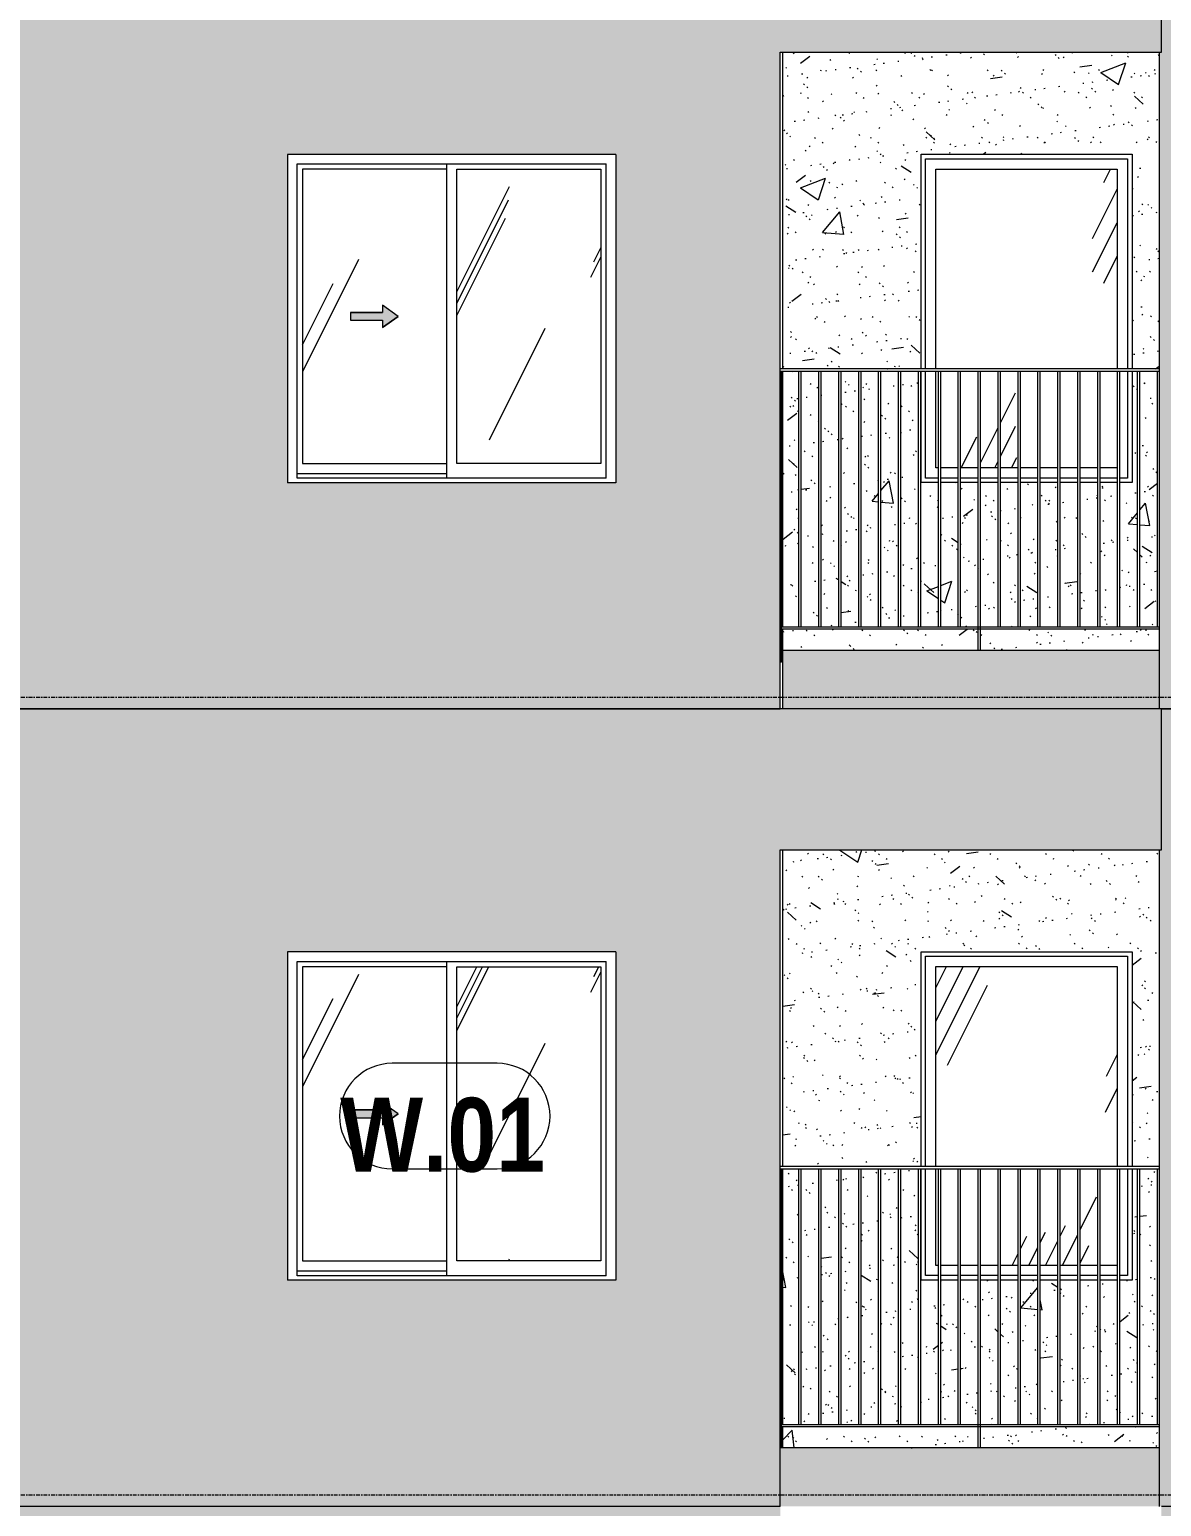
# Model space of a CAD drawing. Header units: millimetres. Extents: x 9199 to 175431, y -4466 to 35300.
# Drawn here: x 64935 to 69762, y 8950 to 15247 of the extents above; entities that cross this region are included whole.
import ezdxf

# ---------------------------------------------------------------- set-up
doc = ezdxf.new("R2010")
doc.units = ezdxf.units.MM
doc.linetypes.add('1 NÉT CALL OUT', pattern=[6, 3, -3])
doc.linetypes.add('Centre', pattern=[31.75, 6.35, -4.7625, 15.875, -4.7625])
for name, color, linetype, lineweight in [('0-1', 7, 'Continuous', 5), ('A-DETL-GENF', 92, 'Continuous', 9), ('A-DETL-GENF-1', 92, '1 NÉT CALL OUT', 9), ('A-FLOR-HRAL-1', 253, 'Continuous', 9), ('A-FLOR-LEVL-2', 51, 'Centre', 9), ('A-GLAZ', 151, 'Continuous', 9), ('A-GLAZ-1', 253, 'Continuous', 9), ('A-GLAZ-2', 7, 'Continuous', 9), ('A-GLAZ-3', 7, '1 NÉT CALL OUT', 9), ('A-GLAZ-IDEN', 152, 'Continuous', 9), ('A-WALL', 113, 'Continuous', 9), ('A-WALL-PATT', 111, 'Continuous', 9), ('A-WALL-PATT-1', 9, 'Continuous', 9), ('A-WALL-PATT-2', 111, 'Continuous', 5), ('I-WALL', 2, 'Continuous', 9), ('I-WALL-1', 7, 'Continuous', 9)]:
    doc.layers.add(name, color=color, linetype=linetype, lineweight=lineweight)
doc.styles.add('Arial_B_1', font='arialbd.ttf', dxfattribs={"width": 0.85, "height": 315})
pattern_1 = [(50, (51388.9, 1200), (1093.104, -95.634), [114.3, -1257.3]), (355, (51388.9, 1200), (-211.46, 1146.34), [91.44, -1005.84]), (100.451, (51480, 1192), (881.656, 1050.7), [97.14, -1068.54]), (46.184, (51389, 1504.8), (1626.475, -252.26), [171.45, -1885.95]), (96.636, (51524.5, 1483.8), (1424.42, 1484.57), [145.71, -1602.81]), (351.184, (51389, 1504.8), (1424.43, 1484.55), [137.16, -1508.76]), (21, (51541.3, 1428.6), (909.686, -613.59), [114.3, -1257.3]), (326, (51541.3, 1428.6), (370.81, 1105.13), [91.44, -1005.84]), (71.451, (51617.1, 1377.5), (1280.503, 491.53), [97.14, -1068.54]), (37.5, (51388.93, 1200), (18.5313, 507.33), [50.292, -943.356, 50.292, -970.788, -1009.65]), (37.5, (51388.93, 1200), (18.5313, 507.33), [-2014.728, 50.292, -959.358]), (7.5, (51388.93, 1200), (400.918, 601.084), [50.292, -531.876, 50.292, -920.496, -384.81]), (7.5, (51388.93, 1200), (400.918, 601.084), [-1552.956, 50.292, -334.518]), (327.5, (51049.1, 1200), (813.545, -34.374), [50.292, -330.708, 50.292, -1138.428, -1577.34]), (327.5, (51049.1, 1200), (813.545, -34.374), [-1569.72, 50.292, -1527.048]), (317.5, (50896.7, 1200), (888.775, 152.56), [50.292, -445.008, 50.292, -739.14, -1120.14]), (317.5, (50896.7, 1200), (888.775, 152.56), [-1284.73, 50.29, -1069.85])]
pattern_2 = [(37.5, (51388.93, 1200), (-4.79953, 146.8239), [5.029, -110.795, 5.029, -124.511, -123.825]), (37.5, (51388.93, 1200), (-4.79953, 146.8239), [-245.364, 5.029, -118.796]), (7.5, (51388.93, 1200), (134.8574, 215.0472), [5.029, -57.455, 5.029, -99.365, -40.005]), (7.5, (51388.93, 1200), (134.8574, 215.0472), [-166.878, 5.029, -34.976]), (327.5, (51295.21, 1200), (237.29776, 0.4316), [5.029, -33.071, 5.029, -132.131, -179.07]), (327.5, (51295.21, 1200), (237.29776, 0.4316), [-175.26, 5.029, -174.041]), (317.5, (51295.2, 1200), (229.067, 66.8792), [5.029, -14.021, 5.029, -84.887, -102.87]), (317.5, (51295.2, 1200), (229.067, 66.8792), [-108.966, 5.029, -97.841])]
pattern_3 = [(63.435, (51579.4, 1295.2), (-766.75, 2300.24), [952.5, -571.5, 952.5, -571.5, -1211.71]), (63.435, (51579.4, 1295.2), (-766.75, 2300.24), [-3048, 381, -830.7]), (63.435, (51531.8, 1342.9), (-766.75, 2300.24), [762, -952.5, 571.5, -571.5, -1402.21]), (63.435, (51531.8, 1342.9), (-766.75, 2300.24), [-2857.5, 666.75, -735.46]), (63.435, (51531.8, 1485.8), (-766.75, 2300.24), [571.5, -1143, 381, -571.5, -1592.71]), (63.435, (51531.8, 1485.8), (-766.75, 2300.24), [-2667, 857.25, -735.46]), (63.435, (51674.7, 1342.9), (-766.75, 2300.24), [571.5, -1143, 476.25, -2068.96]), (63.435, (51817.6, 1485.8), (-766.75, 2300.24), [285.75, -1428.75, 190.5, -2354.71]), (63.435, (51579.4, 1723.9), (-766.75, 2300.24), [190.5, -1428.75, 190.5, -762, -1687.96]), (63.435, (51579.4, 1723.9), (-766.75, 2300.24), [-2571.75, 476.25, -1211.7]), (63.435, (52436.7, 1581), (-766.75, 2300.24), [952.5, -1428.75, 1143, -754.51]), (63.435, (52436.7, 1438.1), (-766.75, 2300.24), [1333.5, -952.5, 1428.75, -564.01]), (63.435, (52532, 1485.8), (-766.75, 2300.24), [1524, -762, 1143, -830.71]), (63.435, (52674.8, 1628.6), (-766.75, 2300.24), [952.5, -1333.5, 762, -1211.71]), (63.435, (52532, 1914.4), (-766.75, 2300.24), [476.25, -1905, 571.5, -1306.96]), (63.435, (52817.7, 1771.5), (-766.75, 2300.24), [381, -1905, 381, -1592.71])]
pattern_4 = [(63.435, (53179.2, 1304.34), (-0.001, 1524), [532.46, -2875.3]), (63.435, (51655.2, 1304.34), (-0.001, 1524), [532.46, -2875.3]), (63.435, (53908.74, 1598.8), (-0.001, 1524), [532.46, -2875.3]), (63.435, (52384.74, 1598.8), (-0.001, 1524), [532.46, -2875.3]), (63.435, (53798.3, 1494.84), (-0.001, 1524), [532.46, -2875.3]), (63.435, (52274.3, 1494.84), (-0.001, 1524), [532.46, -2875.3]), (63.435, (53685.8, 2090.1), (-0.001, 1524), [258.8, -3148.97]), (63.435, (52161.8, 2090.1), (-0.001, 1524), [258.8, -3148.97]), (63.435, (53612.15, 1997.95), (-0.001, 1524), [532.46, -2875.3]), (63.435, (52088.15, 1997.95), (-0.001, 1524), [532.46, -2875.3]), (63.435, (53625.14, 2064.1), (-0.001, 1524), [532.46, -2875.3]), (63.435, (52101.14, 2064.1), (-0.001, 1524), [532.46, -2875.3]), (63.435, (53010.3, 1773.94), (-0.001, 1524), [532.46, -2875.3]), (63.435, (51486.3, 1773.94), (-0.001, 1524), [532.46, -2875.3]), (63.435, (53023.3, 1851.9), (-0.001, 1524), [532.46, -2875.3]), (63.435, (51499.3, 1851.9), (-0.001, 1524), [532.46, -2875.3]), (63.435, (53026.8, 1908.1), (-0.001, 1524), [532.46, -2875.3]), (63.435, (51502.8, 1908.1), (-0.001, 1524), [532.46, -2875.3])]

# ---------------------------------------------------------------- blocks, each defined once
blk = doc.blocks.new('M_Fixed - 900 x 1400-V34-TKCS_MẶT ĐỨNG HƯỚNG ĐÔNG')
at = {"layer": 'A-GLAZ'}
h = blk.add_hatch(dxfattribs=at)
h.set_pattern_fill('FP_9', color=256, style=0, pattern_type=2)
h.set_pattern_definition(pattern_3)
h.paths.add_polyline_path([(68811, 13378), (68811, 13790), (68799.9, 13790), (68799.9, 13378)])
h.paths.add_polyline_path([(68821, 13378), (68896, 13378), (68896, 13790), (68821, 13790), (68821, 13399.1)])
h.paths.add_polyline_path([(68906, 13378), (68980.9, 13378), (68980.9, 13790), (68906, 13790), (68906, 13484)])
h.paths.add_polyline_path([(68990.9, 13378), (69065.8, 13378), (69065.8, 13790), (68990.9, 13790), (68990.9, 13557.3)])
h.paths.add_polyline_path([(69118.7, 13378), (69150.8, 13378), (69150.8, 13790), (69075.8, 13790), (69075.8, 13378)])
h.paths.add_polyline_path([(69160.8, 13378), (69235.7, 13378), (69235.7, 13790), (69160.8, 13790), (69160.8, 13557.3)])
h.paths.add_polyline_path([(69245.7, 13378), (69320.7, 13378), (69320.7, 13790), (69245.7, 13790), (69245.7, 13557.3)])
h.paths.add_polyline_path([(69330.7, 13378), (69405.6, 13378), (69405.6, 13790), (69330.7, 13790), (69330.7, 13557.3)])
h.paths.add_polyline_path([(69415.6, 13378), (69490.5, 13378), (69490.5, 13790), (69415.6, 13790), (69415.6, 13536.4)])
h.paths.add_polyline_path([(69500.5, 13378), (69573.9, 13378), (69573.9, 13790), (69500.5, 13790), (69500.5, 13451.4)])
h.paths.add_polyline_path([(69118.7, 13800), (69573.9, 13800), (69573.9, 14652), (68799.9, 14652), (68799.9, 13800)])
at = {"layer": 'A-GLAZ-2'}
for p, q in [((68755.9, 14696), (69617.9, 14696)), ((68755.9, 13800), (68755.9, 14696)), ((69617.9, 14696), (69617.9, 13800)), ((68799.9, 14652), (69573.9, 14652)), ((68799.9, 13800), (68799.9, 14652)), ((69573.9, 14652), (69573.9, 13800)), ((68755.9, 13334), (68755.9, 13790)), ((68799.9, 13378), (68799.9, 13790)), ((69573.9, 13790), (69573.9, 13378)), ((69617.9, 13790), (69617.9, 13334)), ((68811, 13378), (68799.9, 13378)), ((68896, 13378), (68821, 13378)), ((68980.9, 13378), (68906, 13378)), ((69065.8, 13378), (68990.9, 13378)), ((69150.8, 13378), (69075.8, 13378)), ((69235.7, 13378), (69160.8, 13378)), ((69320.7, 13378), (69245.7, 13378)), ((69405.6, 13378), (69330.7, 13378)), ((69490.5, 13378), (69415.6, 13378)), ((69573.9, 13378), (69500.5, 13378)), ((68811, 13334), (68755.9, 13334)), ((68896, 13334), (68821, 13334)), ((68980.9, 13334), (68906, 13334)), ((69065.8, 13334), (68990.9, 13334)), ((69150.8, 13334), (69075.8, 13334)), ((69235.7, 13334), (69160.8, 13334)), ((69320.7, 13334), (69245.7, 13334)), ((69405.6, 13334), (69330.7, 13334)), ((69490.5, 13334), (69415.6, 13334)), ((69575.5, 13334), (69500.5, 13334)), ((69617.9, 13334), (69585.5, 13334))]:
    blk.add_line(p, q, dxfattribs=at)
blk = doc.blocks.new('Railing - 10mm-901206-TKCS_MẶT ĐỨNG HƯỚNG ĐÔNG')
at = {"layer": 'A-FLOR-HRAL-1'}
for p, q in [((51816.4, 5900), (51816.4, 6990)), ((51826.4, 5900), (51826.4, 6990))]:
    blk.add_line(p, q, dxfattribs=at)
blk = doc.blocks.new('Railing - 50 x 10mm-901224-TKCS_MẶT ĐỨNG HƯỚNG ĐÔNG')
at = {"layer": 'A-FLOR-HRAL-1'}
for p, q in [((52580.9, 6990), (52590.9, 6990)), ((52580.9, 5800), (52580.9, 6990)), ((52590.9, 5800), (52590.9, 6990))]:
    blk.add_line(p, q, dxfattribs=at)
blk = doc.blocks.new('Railing - 10mm-V14-TKCS_MẶT ĐỨNG HƯỚNG ĐÔNG')
at = {"layer": 'A-FLOR-HRAL-1'}
blk.add_line((45145.352937, 5900), (45145.352937, 6990), dxfattribs=at)
blk = doc.blocks.new('Railing - 50 x 10mm-901205-TKCS_MẶT ĐỨNG HƯỚNG ĐÔNG')
at = {"layer": 'A-FLOR-HRAL-1'}
for p, q in [((68136.9, 6990), (68141.5, 6990)), ((68141.5, 5750), (68141.5, 6990)), ((68141.5, 5750), (68136.9, 5750))]:
    blk.add_line(p, q, dxfattribs=at)
blk = doc.blocks.new('Railing - Railing-1015696-TKCS_MẶT ĐỨNG HƯỚNG ĐÔNG')
at = {"layer": 'A-FLOR-HRAL-1'}
for p, q in [((68136.9, 12700), (69751.9, 12700)), ((69751.9, 12690), (68136.9, 12690))]:
    blk.add_line(p, q, dxfattribs=at)
for name, p in [('Railing - 50 x 10mm-901205-TKCS_MẶT ĐỨNG HƯỚNG ĐÔNG', (0, 6800)), ('Railing - 10mm-901206-TKCS_MẶT ĐỨNG HƯỚNG ĐÔNG', (16400, 6800)), ('Railing - 10mm-901206-TKCS_MẶT ĐỨNG HƯỚNG ĐÔNG', (16484.9, 6800)), ('Railing - 10mm-901206-TKCS_MẶT ĐỨNG HƯỚNG ĐÔNG', (16569.9, 6800)), ('Railing - 10mm-901206-TKCS_MẶT ĐỨNG HƯỚNG ĐÔNG', (16654.8, 6800)), ('Railing - 10mm-901206-TKCS_MẶT ĐỨNG HƯỚNG ĐÔNG', (16739.8, 6800)), ('Railing - 10mm-901206-TKCS_MẶT ĐỨNG HƯỚNG ĐÔNG', (16824.7, 6800)), ('Railing - 10mm-901206-TKCS_MẶT ĐỨNG HƯỚNG ĐÔNG', (16909.6, 6800)), ('Railing - 10mm-901206-TKCS_MẶT ĐỨNG HƯỚNG ĐÔNG', (16994.6, 6800)), ('Railing - 10mm-901206-TKCS_MẶT ĐỨNG HƯỚNG ĐÔNG', (17079.5, 6800)), ('Railing - 50 x 10mm-901224-TKCS_MẶT ĐỨNG HƯỚNG ĐÔNG', (16400, 6800)), ('Railing - 10mm-901206-TKCS_MẶT ĐỨNG HƯỚNG ĐÔNG', (17249.4, 6800)), ('Railing - 10mm-901206-TKCS_MẶT ĐỨNG HƯỚNG ĐÔNG', (17334.3, 6800)), ('Railing - 10mm-901206-TKCS_MẶT ĐỨNG HƯỚNG ĐÔNG', (17419.3, 6800)), ('Railing - 10mm-901206-TKCS_MẶT ĐỨNG HƯỚNG ĐÔNG', (17504.2, 6800)), ('Railing - 10mm-901206-TKCS_MẶT ĐỨNG HƯỚNG ĐÔNG', (17589.2, 6800)), ('Railing - 10mm-901206-TKCS_MẶT ĐỨNG HƯỚNG ĐÔNG', (17674.1, 6800)), ('Railing - 10mm-901206-TKCS_MẶT ĐỨNG HƯỚNG ĐÔNG', (17759, 6800)), ('Railing - 10mm-901206-TKCS_MẶT ĐỨNG HƯỚNG ĐÔNG', (17844, 6800)), ('Railing - 10mm-V14-TKCS_MẶT ĐỨNG HƯỚNG ĐÔNG', (24600, 6800))]:
    blk.add_blockref(name, p)
blk = doc.blocks.new('Top Rail Type - Top Rail_Internal_-1015697-TKCS_MẶT ĐỨNG HƯỚNG ĐÔNG')
at = {"layer": 'A-FLOR-HRAL-1'}
for p, q in [((69751.9, 13800), (68136.9, 13800)), ((68136.9, 13790), (69751.9, 13790))]:
    blk.add_line(p, q, dxfattribs=at)
blk = doc.blocks.new('NCV_TKTC_TANG 3 - 4_rvt-1-TKCS_MẶT ĐỨNG HƯỚNG ĐÔNG')
at = {"layer": 'A-WALL-PATT-1'}
h = blk.add_hatch(dxfattribs=at)
h.set_pattern_fill('FP_2', color=256, style=0, pattern_type=2)
h.set_pattern_definition(pattern_1)
h.paths.add_polyline_path([(68146.9, 12600), (68980.9, 12600), (68980.9, 12690), (68146.9, 12690)])
h.paths.add_polyline_path([(69740.3, 12600), (69751.9, 12600), (69751.9, 12690), (68990.9, 12690), (68990.9, 12600), (69732, 12600)])
h.paths.add_polyline_path([(68990.9, 12700), (69065.8, 12700), (69065.8, 13315), (68990.9, 13315), (68990.9, 13098.6)])
h.paths.add_polyline_path([(69075.8, 12700), (69150.8, 12700), (69150.8, 13315), (69075.8, 13315), (69075.8, 13026.2)])
h.paths.add_polyline_path([(68471.3, 12700), (68471.3, 13790), (68396.3, 13790), (68396.3, 12700)])
h.paths.add_polyline_path([(68980.9, 12700), (68980.9, 13315), (68906, 13315), (68906, 12700)])
h.paths.add_polyline_path([(68212.1, 12700), (68216.4, 12700), (68216.4, 13790), (68146.9, 13790), (68146.9, 12700)])
h.paths.add_polyline_path([(68896, 12700), (68896, 13315), (68821, 13315), (68821, 12700)])
h.paths.add_polyline_path([(68226.4, 12700), (68301.4, 12700), (68301.4, 13790), (68226.4, 13790), (68226.4, 12755.2)])
h.paths.add_polyline_path([(68386.3, 12700), (68386.3, 13790), (68311.4, 13790), (68311.4, 12700), (68317.5, 12700)])
h.paths.add_polyline_path([(68811, 12700), (68811, 13315), (68736.9, 13315), (68736.1, 12700)])
h.paths.add_polyline_path([(69160.8, 12700), (69235.7, 12700), (69235.7, 13315), (69160.8, 13315), (69160.8, 12953.8)])
h.paths.add_polyline_path([(69245.7, 12700), (69320.7, 12700), (69320.7, 13315), (69245.7, 13315), (69245.7, 12881.4)])
h.paths.add_polyline_path([(69330.7, 12700), (69405.6, 12700), (69405.6, 13315), (69330.7, 13315), (69330.7, 12809)])
h.paths.add_polyline_path([(69415.6, 12700), (69490.5, 12700), (69490.5, 13315), (69415.6, 13315), (69415.6, 12736.6)])
h.paths.add_polyline_path([(68726.1, 12700), (68726.1, 13790), (68651.1, 13790), (68651.1, 12700)])
h.paths.add_polyline_path([(69718.7, 12700), (69745.4, 12700), (69745.4, 13790), (69670.4, 13790), (69670.4, 12700)])
h.paths.add_polyline_path([(69500.5, 12700), (69575.5, 12700), (69575.5, 13315), (69500.5, 13315)])
h.paths.add_polyline_path([(69585.5, 12700), (69660.4, 12700), (69660.4, 13790), (69636.9, 13790), (69636.9, 13315), (69585.5, 13315)])
h.paths.add_polyline_path([(68641.1, 12700), (68641.1, 13790), (68566.2, 13790), (68566.2, 12700)])
h.paths.add_polyline_path([(68556.2, 12700), (68556.2, 13790), (68481.3, 13790), (68481.3, 12700)])
h.paths.add_polyline_path([(68498.6, 13800), (68736.9, 13800), (68736.9, 14715), (69636.9, 14715), (69636.9, 13800), (69751.9, 13800), (69751.9, 15150), (68146.9, 15150), (68146.9, 13800)])
h = blk.add_hatch(dxfattribs=at)
h.set_pattern_fill('FP_3', color=256, style=0, pattern_type=2)
h.set_pattern_definition(pattern_2)
h.paths.add_polyline_path([(68146.9, 12600), (68980.9, 12600), (68980.9, 12690), (68146.9, 12690)])
h.paths.add_polyline_path([(69740.3, 12600), (69751.9, 12600), (69751.9, 12690), (68990.9, 12690), (68990.9, 12600), (69732, 12600)])
h.paths.add_polyline_path([(68990.9, 12700), (69065.8, 12700), (69065.8, 13315), (68990.9, 13315), (68990.9, 13098.6)])
h.paths.add_polyline_path([(69075.8, 12700), (69150.8, 12700), (69150.8, 13315), (69075.8, 13315), (69075.8, 13026.2)])
h.paths.add_polyline_path([(68471.3, 12700), (68471.3, 13790), (68396.3, 13790), (68396.3, 12700)])
h.paths.add_polyline_path([(68980.9, 12700), (68980.9, 13315), (68906, 13315), (68906, 12700)])
h.paths.add_polyline_path([(68212.1, 12700), (68216.4, 12700), (68216.4, 13790), (68146.9, 13790), (68146.9, 12700)])
h.paths.add_polyline_path([(68896, 12700), (68896, 13315), (68821, 13315), (68821, 12700)])
h.paths.add_polyline_path([(68226.4, 12700), (68301.4, 12700), (68301.4, 13790), (68226.4, 13790), (68226.4, 12755.2)])
h.paths.add_polyline_path([(68386.3, 12700), (68386.3, 13790), (68311.4, 13790), (68311.4, 12700), (68317.5, 12700)])
h.paths.add_polyline_path([(68811, 12700), (68811, 13315), (68736.9, 13315), (68736.1, 12700)])
h.paths.add_polyline_path([(69160.8, 12700), (69235.7, 12700), (69235.7, 13315), (69160.8, 13315), (69160.8, 12953.8)])
h.paths.add_polyline_path([(69245.7, 12700), (69320.7, 12700), (69320.7, 13315), (69245.7, 13315), (69245.7, 12881.4)])
h.paths.add_polyline_path([(69330.7, 12700), (69405.6, 12700), (69405.6, 13315), (69330.7, 13315), (69330.7, 12809)])
h.paths.add_polyline_path([(69415.6, 12700), (69490.5, 12700), (69490.5, 13315), (69415.6, 13315), (69415.6, 12736.6)])
h.paths.add_polyline_path([(68726.1, 12700), (68726.1, 13790), (68651.1, 13790), (68651.1, 12700)])
h.paths.add_polyline_path([(69718.7, 12700), (69745.4, 12700), (69745.4, 13790), (69670.4, 13790), (69670.4, 12700)])
h.paths.add_polyline_path([(69500.5, 12700), (69575.5, 12700), (69575.5, 13315), (69500.5, 13315)])
h.paths.add_polyline_path([(69585.5, 12700), (69660.4, 12700), (69660.4, 13790), (69636.9, 13790), (69636.9, 13315), (69585.5, 13315)])
h.paths.add_polyline_path([(68641.1, 12700), (68641.1, 13790), (68566.2, 13790), (68566.2, 12700)])
h.paths.add_polyline_path([(68556.2, 12700), (68556.2, 13790), (68481.3, 13790), (68481.3, 12700)])
h.paths.add_polyline_path([(68498.6, 13800), (68736.9, 13800), (68736.9, 14715), (69636.9, 14715), (69636.9, 13800), (69751.9, 13800), (69751.9, 15150), (68146.9, 15150), (68146.9, 13800)])
at = {"layer": 'I-WALL-1'}
for p, q in [((68146.9, 15150), (68146.9, 13800)), ((68736.9, 13800), (68736.9, 14715)), ((68736.9, 14715), (69636.9, 14715)), ((69636.9, 14715), (69636.9, 13800)), ((68146.9, 13790), (68146.9, 12700)), ((68736.9, 13315), (68736.9, 13790)), ((69636.9, 13790), (69636.9, 13315)), ((68811, 13315), (68736.9, 13315)), ((68896, 13315), (68821, 13315)), ((68980.9, 13315), (68906, 13315)), ((69065.8, 13315), (68990.9, 13315)), ((69150.8, 13315), (69075.8, 13315)), ((69235.7, 13315), (69160.8, 13315)), ((69320.7, 13315), (69245.7, 13315)), ((69405.6, 13315), (69330.7, 13315)), ((69490.5, 13315), (69415.6, 13315)), ((69575.5, 13315), (69500.5, 13315)), ((69636.9, 13315), (69585.5, 13315)), ((68146.9, 12690), (68146.9, 12600))]:
    blk.add_line(p, q, dxfattribs=at)
at = {"layer": 'A-FLOR-HRAL-1'}
for name in ['Top Rail Type - Top Rail_Internal_-1015697-TKCS_MẶT ĐỨNG HƯỚNG ĐÔNG', 'Railing - Railing-1015696-TKCS_MẶT ĐỨNG HƯỚNG ĐÔNG']:
    blk.add_blockref(name, (0, 0), dxfattribs=at)
at = {"layer": 'A-GLAZ-1'}
blk.add_blockref('M_Fixed - 900 x 1400-V34-TKCS_MẶT ĐỨNG HƯỚNG ĐÔNG', (0, 0), dxfattribs=at)
blk = doc.blocks.new('M_Fixed - 900 x 1400-V96-TKCS_MẶT ĐỨNG HƯỚNG ĐÔNG')
at = {"layer": 'A-GLAZ'}
h = blk.add_hatch(dxfattribs=at)
h.set_pattern_fill('FP_9', color=256, style=0, pattern_type=2)
h.set_pattern_definition(pattern_3)
h.paths.add_polyline_path([(68811, 9978), (68811, 10390), (68799.9, 10390), (68799.9, 9978)])
h.paths.add_polyline_path([(68821, 9978), (68896, 9978), (68896, 10390), (68821, 10390), (68821, 9999.1)])
h.paths.add_polyline_path([(68906, 9978), (68980.9, 9978), (68980.9, 10390), (68906, 10390), (68906, 10084)])
h.paths.add_polyline_path([(68990.9, 9978), (69065.8, 9978), (69065.8, 10390), (68990.9, 10390), (68990.9, 10168.9)])
h.paths.add_polyline_path([(69415.6, 9978), (69490.5, 9978), (69490.5, 10390), (69415.6, 10390), (69415.6, 10136.4)])
h.paths.add_polyline_path([(69500.5, 9978), (69573.9, 9978), (69573.9, 10390), (69500.5, 10390), (69500.5, 10051.4)])
h.paths.add_polyline_path([(69075.8, 9978), (69150.8, 9978), (69150.8, 10390), (69075.8, 10390), (69075.8, 10253.9)])
h.paths.add_polyline_path([(69405.6, 9978), (69405.6, 10390), (69330.7, 10390), (69330.7, 9978)])
h.paths.add_polyline_path([(69320.7, 9978), (69320.7, 10390), (69245.7, 10390), (69245.7, 9978)])
h.paths.add_polyline_path([(69235.7, 9978), (69235.7, 10390), (69160.8, 10390), (69160.8, 9978)])
h.paths.add_polyline_path([(69573.9, 10400), (69573.9, 11252), (68799.9, 11252), (68799.9, 10400), (69118.7, 10400)])
at = {"layer": 'A-GLAZ-2'}
for p, q in [((68755.9, 11296), (69617.9, 11296)), ((68755.9, 10400), (68755.9, 11296)), ((69617.9, 11296), (69617.9, 10400)), ((68799.9, 11252), (69573.9, 11252)), ((68799.9, 10400), (68799.9, 11252)), ((69573.9, 11252), (69573.9, 10400)), ((68755.9, 9934), (68755.9, 10390)), ((68799.9, 9978), (68799.9, 10390)), ((69573.9, 10390), (69573.9, 9978)), ((69617.9, 10390), (69617.9, 9934)), ((68811, 9978), (68799.9, 9978)), ((68896, 9978), (68821, 9978)), ((68980.9, 9978), (68906, 9978)), ((69065.8, 9978), (68990.9, 9978)), ((69150.8, 9978), (69075.8, 9978)), ((69235.7, 9978), (69160.8, 9978)), ((69320.7, 9978), (69245.7, 9978)), ((69405.6, 9978), (69330.7, 9978)), ((69490.5, 9978), (69415.6, 9978)), ((69573.9, 9978), (69500.5, 9978)), ((68811, 9934), (68755.9, 9934)), ((68896, 9934), (68821, 9934)), ((68980.9, 9934), (68906, 9934)), ((69065.8, 9934), (68990.9, 9934)), ((69150.8, 9934), (69075.8, 9934)), ((69235.7, 9934), (69160.8, 9934)), ((69320.7, 9934), (69245.7, 9934)), ((69405.6, 9934), (69330.7, 9934)), ((69490.5, 9934), (69415.6, 9934)), ((69575.5, 9934), (69500.5, 9934)), ((69617.9, 9934), (69585.5, 9934))]:
    blk.add_line(p, q, dxfattribs=at)
blk = doc.blocks.new('Railing - 50 x 10mm-V97-TKCS_MẶT ĐỨNG HƯỚNG ĐÔNG')
at = {"layer": 'A-FLOR-HRAL-1'}
for p in [(68136.9, 10390), (68141.5, 9200)]:
    blk.add_line(p, (68141.5, 10390), dxfattribs=at)
blk = doc.blocks.new('Railing - Railing-V98-TKCS_MẶT ĐỨNG HƯỚNG ĐÔNG')
at = {"layer": 'A-FLOR-HRAL-1'}
for p, q in [((68136.9, 9300), (69751.9, 9300)), ((69751.9, 9290), (68136.9, 9290))]:
    blk.add_line(p, q, dxfattribs=at)
for name, p in [('Railing - 50 x 10mm-V97-TKCS_MẶT ĐỨNG HƯỚNG ĐÔNG', (0, 0)), ('Railing - 10mm-901206-TKCS_MẶT ĐỨNG HƯỚNG ĐÔNG', (16400, 3400)), ('Railing - 10mm-901206-TKCS_MẶT ĐỨNG HƯỚNG ĐÔNG', (16484.9, 3400)), ('Railing - 10mm-901206-TKCS_MẶT ĐỨNG HƯỚNG ĐÔNG', (16569.9, 3400)), ('Railing - 10mm-901206-TKCS_MẶT ĐỨNG HƯỚNG ĐÔNG', (16654.8, 3400)), ('Railing - 10mm-901206-TKCS_MẶT ĐỨNG HƯỚNG ĐÔNG', (16739.8, 3400)), ('Railing - 10mm-901206-TKCS_MẶT ĐỨNG HƯỚNG ĐÔNG', (16824.7, 3400)), ('Railing - 10mm-901206-TKCS_MẶT ĐỨNG HƯỚNG ĐÔNG', (16909.6, 3400)), ('Railing - 10mm-901206-TKCS_MẶT ĐỨNG HƯỚNG ĐÔNG', (16994.6, 3400)), ('Railing - 10mm-901206-TKCS_MẶT ĐỨNG HƯỚNG ĐÔNG', (17079.5, 3400)), ('Railing - 50 x 10mm-901224-TKCS_MẶT ĐỨNG HƯỚNG ĐÔNG', (16400, 3400)), ('Railing - 10mm-901206-TKCS_MẶT ĐỨNG HƯỚNG ĐÔNG', (17249.4, 3400)), ('Railing - 10mm-901206-TKCS_MẶT ĐỨNG HƯỚNG ĐÔNG', (17334.3, 3400)), ('Railing - 10mm-901206-TKCS_MẶT ĐỨNG HƯỚNG ĐÔNG', (17419.3, 3400)), ('Railing - 10mm-901206-TKCS_MẶT ĐỨNG HƯỚNG ĐÔNG', (17504.2, 3400)), ('Railing - 10mm-901206-TKCS_MẶT ĐỨNG HƯỚNG ĐÔNG', (17589.2, 3400)), ('Railing - 10mm-901206-TKCS_MẶT ĐỨNG HƯỚNG ĐÔNG', (17674.1, 3400)), ('Railing - 10mm-901206-TKCS_MẶT ĐỨNG HƯỚNG ĐÔNG', (17759, 3400)), ('Railing - 10mm-901206-TKCS_MẶT ĐỨNG HƯỚNG ĐÔNG', (17844, 3400)), ('Railing - 10mm-V14-TKCS_MẶT ĐỨNG HƯỚNG ĐÔNG', (24600, 3400))]:
    blk.add_blockref(name, p)
blk = doc.blocks.new('NCV_TKTC_TANG 3 - 4_rvt-2-TKCS_MẶT ĐỨNG HƯỚNG ĐÔNG')
at = {"layer": 'A-WALL-PATT-1'}
h = blk.add_hatch(dxfattribs=at)
h.set_pattern_fill('FP_2', color=256, style=0, pattern_type=2)
h.set_pattern_definition(pattern_1)
h.paths.add_polyline_path([(68146.9, 9200), (68980.9, 9200), (68980.9, 9290), (68146.9, 9290), (68146.9, 9229.3)])
h.paths.add_polyline_path([(68990.9, 9200), (69751.9, 9200), (69751.9, 9290), (68990.9, 9290), (68990.9, 9229.3)])
h.paths.add_polyline_path([(68736.1, 9300), (68811, 9300), (68811, 9915), (68736.9, 9915), (68736.1, 9913.7)])
h.paths.add_polyline_path([(68821, 9300), (68896, 9300), (68896, 9915), (68821, 9915), (68821, 9843.4)])
h.paths.add_polyline_path([(68906, 9300), (68980.9, 9300), (68980.9, 9915), (68906, 9915), (68906, 9771)])
h.paths.add_polyline_path([(68990.9, 9300), (69065.8, 9300), (69065.8, 9915), (68990.9, 9915), (68990.9, 9698.6)])
h.paths.add_polyline_path([(68726.1, 9300), (68726.1, 10390), (68651.1, 10390), (68651.1, 9300)])
h.paths.add_polyline_path([(68641.1, 9300), (68641.1, 10390), (68566.2, 10390), (68566.2, 9300)])
h.paths.add_polyline_path([(68212.1, 9300), (68216.4, 9300), (68216.4, 10390), (68146.9, 10390), (68146.9, 9300)])
h.paths.add_polyline_path([(69458.6, 9300), (69490.5, 9300), (69490.5, 9915), (69415.6, 9915), (69415.6, 9300)])
h.paths.add_polyline_path([(68226.4, 9300), (68301.4, 9300), (68301.4, 10390), (68226.4, 10390), (68226.4, 9355.2)])
h.paths.add_polyline_path([(69500.5, 9300), (69575.5, 9300), (69575.5, 9915), (69500.5, 9915)])
h.paths.add_polyline_path([(68311.4, 9300), (68386.3, 9300), (68386.3, 10390), (68311.4, 10390), (68311.4, 9681.3)])
h.paths.add_polyline_path([(69585.5, 9300), (69660.4, 9300), (69660.4, 10390), (69636.9, 10390), (69636.9, 9915), (69585.5, 9915)])
h.paths.add_polyline_path([(69670.4, 9300), (69745.4, 9300), (69745.4, 10390), (69670.4, 10390), (69670.4, 9663.2)])
h.paths.add_polyline_path([(68556.2, 9300), (68556.2, 10390), (68481.3, 10390), (68481.3, 9300)])
h.paths.add_polyline_path([(68471.3, 9300), (68471.3, 10390), (68396.3, 10390), (68396.3, 9300)])
h.paths.add_polyline_path([(69118.7, 9300), (69150.8, 9300), (69150.8, 9915), (69075.8, 9915), (69075.8, 9300)])
h.paths.add_polyline_path([(69160.8, 9300), (69235.7, 9300), (69235.7, 9915), (69160.8, 9915), (69160.8, 9553.8)])
h.paths.add_polyline_path([(69245.7, 9300), (69320.7, 9300), (69320.7, 9915), (69245.7, 9915), (69245.7, 9481.4)])
h.paths.add_polyline_path([(69330.7, 9300), (69405.6, 9300), (69405.6, 9915), (69330.7, 9915), (69330.7, 9409)])
h.paths.add_polyline_path([(69636.9, 10400), (69751.9, 10400), (69751.9, 11750), (68146.9, 11750), (68146.9, 10400), (68736.9, 10400), (68736.9, 11315), (69636.9, 11315)])
h = blk.add_hatch(dxfattribs=at)
h.set_pattern_fill('FP_3', color=256, style=0, pattern_type=2)
h.set_pattern_definition(pattern_2)
h.paths.add_polyline_path([(68146.9, 9200), (68980.9, 9200), (68980.9, 9290), (68146.9, 9290), (68146.9, 9229.3)])
h.paths.add_polyline_path([(68990.9, 9200), (69751.9, 9200), (69751.9, 9290), (68990.9, 9290), (68990.9, 9229.3)])
h.paths.add_polyline_path([(68736.1, 9300), (68811, 9300), (68811, 9915), (68736.9, 9915), (68736.1, 9913.7)])
h.paths.add_polyline_path([(68821, 9300), (68896, 9300), (68896, 9915), (68821, 9915), (68821, 9843.4)])
h.paths.add_polyline_path([(68906, 9300), (68980.9, 9300), (68980.9, 9915), (68906, 9915), (68906, 9771)])
h.paths.add_polyline_path([(68990.9, 9300), (69065.8, 9300), (69065.8, 9915), (68990.9, 9915), (68990.9, 9698.6)])
h.paths.add_polyline_path([(68726.1, 9300), (68726.1, 10390), (68651.1, 10390), (68651.1, 9300)])
h.paths.add_polyline_path([(68641.1, 9300), (68641.1, 10390), (68566.2, 10390), (68566.2, 9300)])
h.paths.add_polyline_path([(68212.1, 9300), (68216.4, 9300), (68216.4, 10390), (68146.9, 10390), (68146.9, 9300)])
h.paths.add_polyline_path([(69458.6, 9300), (69490.5, 9300), (69490.5, 9915), (69415.6, 9915), (69415.6, 9300)])
h.paths.add_polyline_path([(68226.4, 9300), (68301.4, 9300), (68301.4, 10390), (68226.4, 10390), (68226.4, 9355.2)])
h.paths.add_polyline_path([(69500.5, 9300), (69575.5, 9300), (69575.5, 9915), (69500.5, 9915)])
h.paths.add_polyline_path([(68311.4, 9300), (68386.3, 9300), (68386.3, 10390), (68311.4, 10390), (68311.4, 9681.3)])
h.paths.add_polyline_path([(69585.5, 9300), (69660.4, 9300), (69660.4, 10390), (69636.9, 10390), (69636.9, 9915), (69585.5, 9915)])
h.paths.add_polyline_path([(69670.4, 9300), (69745.4, 9300), (69745.4, 10390), (69670.4, 10390), (69670.4, 9663.2)])
h.paths.add_polyline_path([(68556.2, 9300), (68556.2, 10390), (68481.3, 10390), (68481.3, 9300)])
h.paths.add_polyline_path([(68471.3, 9300), (68471.3, 10390), (68396.3, 10390), (68396.3, 9300)])
h.paths.add_polyline_path([(69118.7, 9300), (69150.8, 9300), (69150.8, 9915), (69075.8, 9915), (69075.8, 9300)])
h.paths.add_polyline_path([(69160.8, 9300), (69235.7, 9300), (69235.7, 9915), (69160.8, 9915), (69160.8, 9553.8)])
h.paths.add_polyline_path([(69245.7, 9300), (69320.7, 9300), (69320.7, 9915), (69245.7, 9915), (69245.7, 9481.4)])
h.paths.add_polyline_path([(69330.7, 9300), (69405.6, 9300), (69405.6, 9915), (69330.7, 9915), (69330.7, 9409)])
h.paths.add_polyline_path([(69636.9, 10400), (69751.9, 10400), (69751.9, 11750), (68146.9, 11750), (68146.9, 10400), (68736.9, 10400), (68736.9, 11315), (69636.9, 11315)])
at = {"layer": 'I-WALL-1'}
for p, q in [((68146.9, 11750), (68146.9, 10400)), ((68736.9, 10400), (68736.9, 11315)), ((68736.9, 11315), (69636.9, 11315)), ((69636.9, 11315), (69636.9, 10400)), ((68146.9, 10390), (68146.9, 9300)), ((68736.9, 9915), (68736.9, 10390)), ((69636.9, 10390), (69636.9, 9915)), ((68811, 9915), (68736.9, 9915)), ((68896, 9915), (68821, 9915)), ((68980.9, 9915), (68906, 9915)), ((69065.8, 9915), (68990.9, 9915)), ((69150.8, 9915), (69075.8, 9915)), ((69235.7, 9915), (69160.8, 9915)), ((69320.7, 9915), (69245.7, 9915)), ((69405.6, 9915), (69330.7, 9915)), ((69490.5, 9915), (69415.6, 9915)), ((69575.5, 9915), (69500.5, 9915)), ((69636.9, 9915), (69585.5, 9915)), ((68146.9, 9290), (68146.9, 9200))]:
    blk.add_line(p, q, dxfattribs=at)
at = {"layer": 'A-FLOR-HRAL-1'}
for name, p in [('Top Rail Type - Top Rail_Internal_-1015697-TKCS_MẶT ĐỨNG HƯỚNG ĐÔNG', (0, -3400)), ('Railing - Railing-V98-TKCS_MẶT ĐỨNG HƯỚNG ĐÔNG', (0, 0))]:
    blk.add_blockref(name, p, dxfattribs=at)
at = {"layer": 'A-GLAZ-1'}
blk.add_blockref('M_Fixed - 900 x 1400-V96-TKCS_MẶT ĐỨNG HƯỚNG ĐÔNG', (0, 0), dxfattribs=at)
blk = doc.blocks.new('1_FAMILY RVT - W01-WxH 1400x1400xmm-V12-TKCS_MẶT ĐỨNG HƯỚNG ĐÔNG')
at = {"layer": 'A-DETL-GENF-1'}
blk.add_hatch(color=256, dxfattribs=at).paths.add_polyline_path([(66439.8, 10576.5), (66507.5, 10623.9), (66439.8, 10671.4), (66439.8, 10640.9), (66304.3, 10640.9), (66304.3, 10607), (66439.8, 10607)])
at = {"layer": 'A-GLAZ'}
h = blk.add_hatch(dxfattribs=at)
h.set_pattern_fill('FP_1', color=256, style=0, pattern_type=2)
h.set_pattern_definition(pattern_4)
h.paths.add_polyline_path([(66713.1, 9997), (66713.1, 11250.9), (66098.8, 11250.9), (66098.8, 9997)])
h.paths.add_polyline_path([(66439.8, 10576.5), (66439.8, 10607), (66304.3, 10607), (66304.3, 10640.9), (66439.8, 10640.9), (66439.8, 10671.4), (66507.5, 10623.9), (66483.4, 10607)])
h = blk.add_hatch(dxfattribs=at)
h.set_pattern_fill('FP_1', color=256, style=0, pattern_type=2)
h.set_pattern_definition(pattern_4)
h.paths.add_polyline_path([(67371.8, 9997), (67371.8, 11250.9), (66757.5, 11250.9), (66757.5, 9997)])
at = {"layer": 'A-DETL-GENF'}
for p, q in [((66439.8, 10671.4), (66439.8, 10640.9)), ((66507.5, 10623.9), (66439.8, 10671.4)), ((66507.5, 10623.9), (66439.8, 10671.4)), ((66439.8, 10671.4), (66439.8, 10640.9)), ((66304.3, 10640.9), (66304.3, 10607)), ((66304.3, 10640.9), (66439.8, 10640.9)), ((66439.8, 10640.9), (66304.3, 10640.9)), ((66304.3, 10640.9), (66304.3, 10607)), ((66304.3, 10607), (66439.8, 10607)), ((66304.3, 10607), (66439.8, 10607)), ((66507.5, 10623.9), (66439.8, 10576.5)), ((66439.8, 10576.5), (66507.5, 10623.9)), ((66439.8, 10607), (66439.8, 10576.5)), ((66439.8, 10607), (66439.8, 10576.5))]:
    blk.add_line(p, q, dxfattribs=at)
at = {"layer": 'A-GLAZ'}
for p, q in [((67435.3, 11314.4), (66035.3, 11314.4)), ((66035.3, 11314.4), (66035.3, 9914.4)), ((66076.2, 11273.5), (67394.4, 11273.5)), ((66076.2, 9933.5), (66076.2, 11273.5)), ((66713.1, 11273.5), (66713.1, 9933.5)), ((67394.4, 9933.5), (67394.4, 11273.5)), ((67435.3, 11314.4), (67435.3, 9914.4)), ((66098.8, 11250.9), (66098.8, 9997)), ((66713.1, 11250.9), (66098.8, 11250.9)), ((66757.5, 9997), (66757.5, 11250.9)), ((66757.5, 11250.9), (67371.8, 11250.9)), ((67371.8, 11250.9), (67371.8, 9997)), ((66713.1, 9952.5), (66076.2, 9952.5)), ((66713.1, 9952.5), (66076.2, 9952.5)), ((66098.8, 9997), (66713.1, 9997)), ((67371.8, 9997), (66757.5, 9997)), ((67435.3, 9914.4), (66035.3, 9914.4)), ((67394.4, 9933.5), (66076.2, 9933.5))]:
    blk.add_line(p, q, dxfattribs=at)
blk = doc.blocks.new('1_FAMILY RVT - W01-WxH 1400x1400xmm-V106-TKCS_MẶT ĐỨNG HƯỚNG ĐÔNG')
at = {"layer": 'A-DETL-GENF-1'}
blk.add_hatch(color=256, dxfattribs=at).paths.add_polyline_path([(66439.8, 13976.5), (66507.5, 14023.9), (66439.8, 14071.4), (66439.8, 14040.9), (66304.3, 14040.9), (66304.3, 14007), (66439.8, 14007)])
at = {"layer": 'A-GLAZ'}
h = blk.add_hatch(dxfattribs=at)
h.set_pattern_fill('FP_1', color=256, style=0, pattern_type=2)
h.set_pattern_definition(pattern_4)
h.paths.add_polyline_path([(66713.1, 13397), (66713.1, 14650.9), (66098.8, 14650.9), (66098.8, 13397)])
h.paths.add_polyline_path([(66439.8, 13976.5), (66439.8, 14007), (66304.3, 14007), (66304.3, 14040.9), (66439.8, 14040.9), (66439.8, 14071.4), (66507.5, 14023.9), (66483.4, 14007)])
h = blk.add_hatch(dxfattribs=at)
h.set_pattern_fill('FP_1', color=256, style=0, pattern_type=2)
h.set_pattern_definition(pattern_4)
h.paths.add_polyline_path([(67371.8, 13397), (67371.8, 14650.9), (66757.5, 14650.9), (66757.5, 13397)])
at = {"layer": 'A-DETL-GENF'}
for p, q in [((66439.8, 14071.4), (66439.8, 14040.9)), ((66507.5, 14023.9), (66439.8, 14071.4)), ((66507.5, 14023.9), (66439.8, 14071.4)), ((66439.8, 14071.4), (66439.8, 14040.9)), ((66304.3, 14040.9), (66304.3, 14007)), ((66304.3, 14040.9), (66439.8, 14040.9)), ((66439.8, 14040.9), (66304.3, 14040.9)), ((66304.3, 14040.9), (66304.3, 14007)), ((66304.3, 14007), (66439.8, 14007)), ((66304.3, 14007), (66439.8, 14007)), ((66507.5, 14023.9), (66439.8, 13976.5)), ((66439.8, 13976.5), (66507.5, 14023.9)), ((66439.8, 14007), (66439.8, 13976.5)), ((66439.8, 14007), (66439.8, 13976.5))]:
    blk.add_line(p, q, dxfattribs=at)
at = {"layer": 'A-GLAZ'}
for p, q in [((67435.3, 14714.4), (66035.3, 14714.4)), ((66035.3, 14714.4), (66035.3, 13314.4)), ((66076.2, 14673.5), (67394.4, 14673.5)), ((66076.2, 13333.5), (66076.2, 14673.5)), ((66713.1, 14673.5), (66713.1, 13333.5)), ((67394.4, 13333.5), (67394.4, 14673.5)), ((67435.3, 14714.4), (67435.3, 13314.4)), ((66098.8, 14650.9), (66098.8, 13397)), ((66713.1, 14650.9), (66098.8, 14650.9)), ((66757.5, 13397), (66757.5, 14650.9)), ((66757.5, 14650.9), (67371.8, 14650.9)), ((67371.8, 14650.9), (67371.8, 13397)), ((66713.1, 13352.5), (66076.2, 13352.5)), ((66713.1, 13352.5), (66076.2, 13352.5)), ((66098.8, 13397), (66713.1, 13397)), ((67371.8, 13397), (66757.5, 13397)), ((67435.3, 13314.4), (66035.3, 13314.4)), ((67394.4, 13333.5), (66076.2, 13333.5))]:
    blk.add_line(p, q, dxfattribs=at)
blk = doc.blocks.new('SSA-WINDOW TAG - 10-2062020-TKCS_MẶT ĐỨNG HƯỚNG ĐÔNG')
at = {"layer": 'A-GLAZ-IDEN'}
for p, q in [((75129.8, 10839.4), (74682.2, 10839.4)), ((74682.2, 10389.4), (75129.8, 10389.4))]:
    blk.add_line(p, q, dxfattribs=at)
for centre, start, end in [((74682.2, 10614.4), 90, 270), ((75129.8, 10614.4), 270, 90)]:
    blk.add_arc(centre, 225, start, end, dxfattribs=at)

msp = doc.modelspace()

# ---------------------------------------------------------------- hatches: boundary and pattern name
at = {"layer": 'A-WALL-PATT'}
h = msp.add_hatch(color=256, dxfattribs=at)
h.paths.add_polyline_path([(63827.8, 12350), (65035.3, 12350), (65035.3, 15750), (61561.9, 15750), (61561.9, 12350), (61711.5, 12350)])
h.paths.add_polyline_path([(61911.5, 12600), (61911.5, 15150), (64835.3, 15150), (64835.3, 12600), (62769.7, 12600)])
h = msp.add_hatch(color=256, dxfattribs=at)
h.paths.add_polyline_path([(69751.9, 12350), (73239, 12350), (73239, 15750), (69761.9, 15750), (69761.9, 15150), (69751.9, 15150), (69751.9, 12475.3)])
h.paths.add_polyline_path([(70176.9, 12600), (70111.9, 12600), (70111.9, 15150), (73035.7, 15150), (73035.7, 12600), (71235, 12600)])
for points in [[(69667.9, 12350), (69751.9, 12350), (69751.9, 12600), (68146.9, 12600), (68146.9, 12350)], [(68136.9, 8950), (69751.9, 8950), (69751.9, 9200), (68136.9, 9200), (68136.9, 9000)]]:
    msp.add_hatch(color=256, dxfattribs=at).paths.add_polyline_path(points)
h = msp.add_hatch(color=256, dxfattribs=at)
h.paths.add_polyline_path([(63827.8, 8950), (65035.3, 8950), (65035.3, 12350), (61561.9, 12350), (61561.9, 8950), (61711.5, 8950)])
h.paths.add_polyline_path([(63827.8, 9200), (61911.5, 9200), (61911.5, 11750), (64835.3, 11750), (64835.3, 9200)])
h = msp.add_hatch(color=256, dxfattribs=at)
h.paths.add_polyline_path([(69751.9, 8950), (73239, 8950), (73239, 12350), (69761.9, 12350), (69761.9, 11750), (69751.9, 11750), (69751.9, 9229.3)])
h.paths.add_polyline_path([(73035.7, 9200), (70111.9, 9200), (70111.9, 11750), (73035.7, 11750), (73035.7, 9229.3)])
h = msp.add_hatch(color=256, dxfattribs=at)
h.paths.add_polyline_path([(61561.9, 5550), (65035.3, 5550), (65035.3, 8950), (61561.9, 8950), (61561.9, 5983.2)])
h.paths.add_polyline_path([(62769.7, 5800), (61911.5, 5800), (61911.5, 8350), (64835.3, 8350), (64835.3, 5800), (63827.8, 5800)])
h = msp.add_hatch(color=256, dxfattribs=at)
h.paths.add_polyline_path([(72293.2, 5550), (73239, 5550), (73239, 8950), (69761.9, 8950), (69761.9, 8350), (69751.9, 8350), (69751.9, 5550), (70176.9, 5550)])
h.paths.add_polyline_path([(73035.7, 5800), (70111.9, 5800), (70111.9, 8350), (73035.7, 8350), (73035.7, 5983.2)])
at = {"layer": 'A-WALL-PATT-2'}
h = msp.add_hatch(color=256, dxfattribs=at)
h.paths.add_polyline_path([(65944.2, 12350), (68136.9, 12350), (68136.9, 15750), (65035.3, 15750), (65035.3, 12350)])
h.paths.add_polyline_path([(66035.3, 13314.4), (66035.3, 14714.4), (67435.3, 14714.4), (67435.3, 13314.4), (66076.2, 13314.4)])
for points in [[(69761.9, 15150), (69761.9, 15750), (68136.9, 15750), (68136.9, 15150), (69118.7, 15150)], [(69761.9, 11750), (69761.9, 12350), (68136.9, 12350), (68136.9, 11750)]]:
    msp.add_hatch(color=256, dxfattribs=at).paths.add_polyline_path(points)
h = msp.add_hatch(color=256, dxfattribs=at)
h.paths.add_polyline_path([(65035.3, 8950), (68136.9, 8950), (68136.9, 12350), (65035.3, 12350), (65035.3, 9229.3)])
h.paths.add_polyline_path([(66035.3, 9914.4), (66035.3, 11314.4), (67435.3, 11314.4), (67435.3, 9914.4), (66076.2, 9914.4)])
h = msp.add_hatch(color=256, dxfattribs=at)
h.paths.add_polyline_path([(65035.3, 5550), (68136.9, 5550), (68136.9, 8950), (65035.3, 8950), (65035.3, 5983.2)])
h.paths.add_polyline_path([(66076.2, 6514.4), (66035.3, 6514.4), (66035.3, 7914.4), (67435.3, 7914.4), (67435.3, 6514.4), (67394.4, 6514.4)])

# ---------------------------------------------------------------- linework, layer by layer
at = {"layer": 'A-FLOR-LEVL-2'}
for p, q in [((9199.1, 12400), (84597.8, 12400)), ((9199.1, 9000), (84597.8, 9000))]:
    msp.add_line(p, q, dxfattribs=at)
at = {"layer": 'A-WALL'}
for p, q in [((68136.9, 12350), (68136.9, 15150)), ((69751.9, 15150), (69751.9, 12350)), ((68136.9, 12350), (61561.9, 12350)), ((61561.9, 12350), (68136.9, 12350)), ((76536.9, 12350), (69761.9, 12350)), ((69761.9, 12350), (76536.9, 12350)), ((68136.9, 8950), (68136.9, 11750)), ((69751.9, 11750), (69751.9, 8950)), ((68136.9, 8950), (61561.9, 8950)), ((76536.9, 8950), (69761.9, 8950))]:
    msp.add_line(p, q, dxfattribs=at)
at = {"layer": 'I-WALL'}
for p, q in [((69761.9, 15150), (69761.9, 15750)), ((68136.9, 15150), (69761.9, 15150)), ((69751.9, 12600), (68146.9, 12600)), ((68146.9, 12600), (68146.9, 12350)), ((69761.9, 12350), (68136.9, 12350)), ((69761.9, 11750), (69761.9, 12350)), ((68136.9, 11750), (69761.9, 11750)), ((69751.9, 9200), (68136.9, 9200))]:
    msp.add_line(p, q, dxfattribs=at)

# ---------------------------------------------------------------- block references
at = {"layer": '0-1'}
for name in ['NCV_TKTC_TANG 3 - 4_rvt-1-TKCS_MẶT ĐỨNG HƯỚNG ĐÔNG', 'NCV_TKTC_TANG 3 - 4_rvt-2-TKCS_MẶT ĐỨNG HƯỚNG ĐÔNG']:
    msp.add_blockref(name, (0, 0), dxfattribs=at)
at = {"layer": 'A-GLAZ-3'}
for name in ['1_FAMILY RVT - W01-WxH 1400x1400xmm-V106-TKCS_MẶT ĐỨNG HƯỚNG ĐÔNG', '1_FAMILY RVT - W01-WxH 1400x1400xmm-V12-TKCS_MẶT ĐỨNG HƯỚNG ĐÔNG']:
    msp.add_blockref(name, (0, 0), dxfattribs=at)
at = {"layer": 'A-GLAZ-IDEN'}
msp.add_blockref('SSA-WINDOW TAG - 10-2062020-TKCS_MẶT ĐỨNG HƯỚNG ĐÔNG', (-8200, 0), dxfattribs=at)

# ---------------------------------------------------------------- texts
at = {"layer": 'A-GLAZ-IDEN', "insert": (66696.7, 10532.5), "char_height": 315, "width": 902.7, "attachment_point": 5, "line_spacing_factor": 0.936439, "style": 'Arial_B_1'}
msp.add_mtext('\\pt6.3756,12.7512,19.12365,25.49925,31.87485,38.25045,44.62605,50.9985,57.3741,63.7497,70.1253,76.5009,82.8765,89.24895,95.62455,102.00015,108.37575,114.75135,121.1238,127.4994,133.875,140.2506,146.6262,152.99865,159.37425,165.74985,172.12545,178.50105,184.8735,191.2491,197.6247,204.0003;W.01', dxfattribs=at)

doc.saveas('drawing.dxf')
